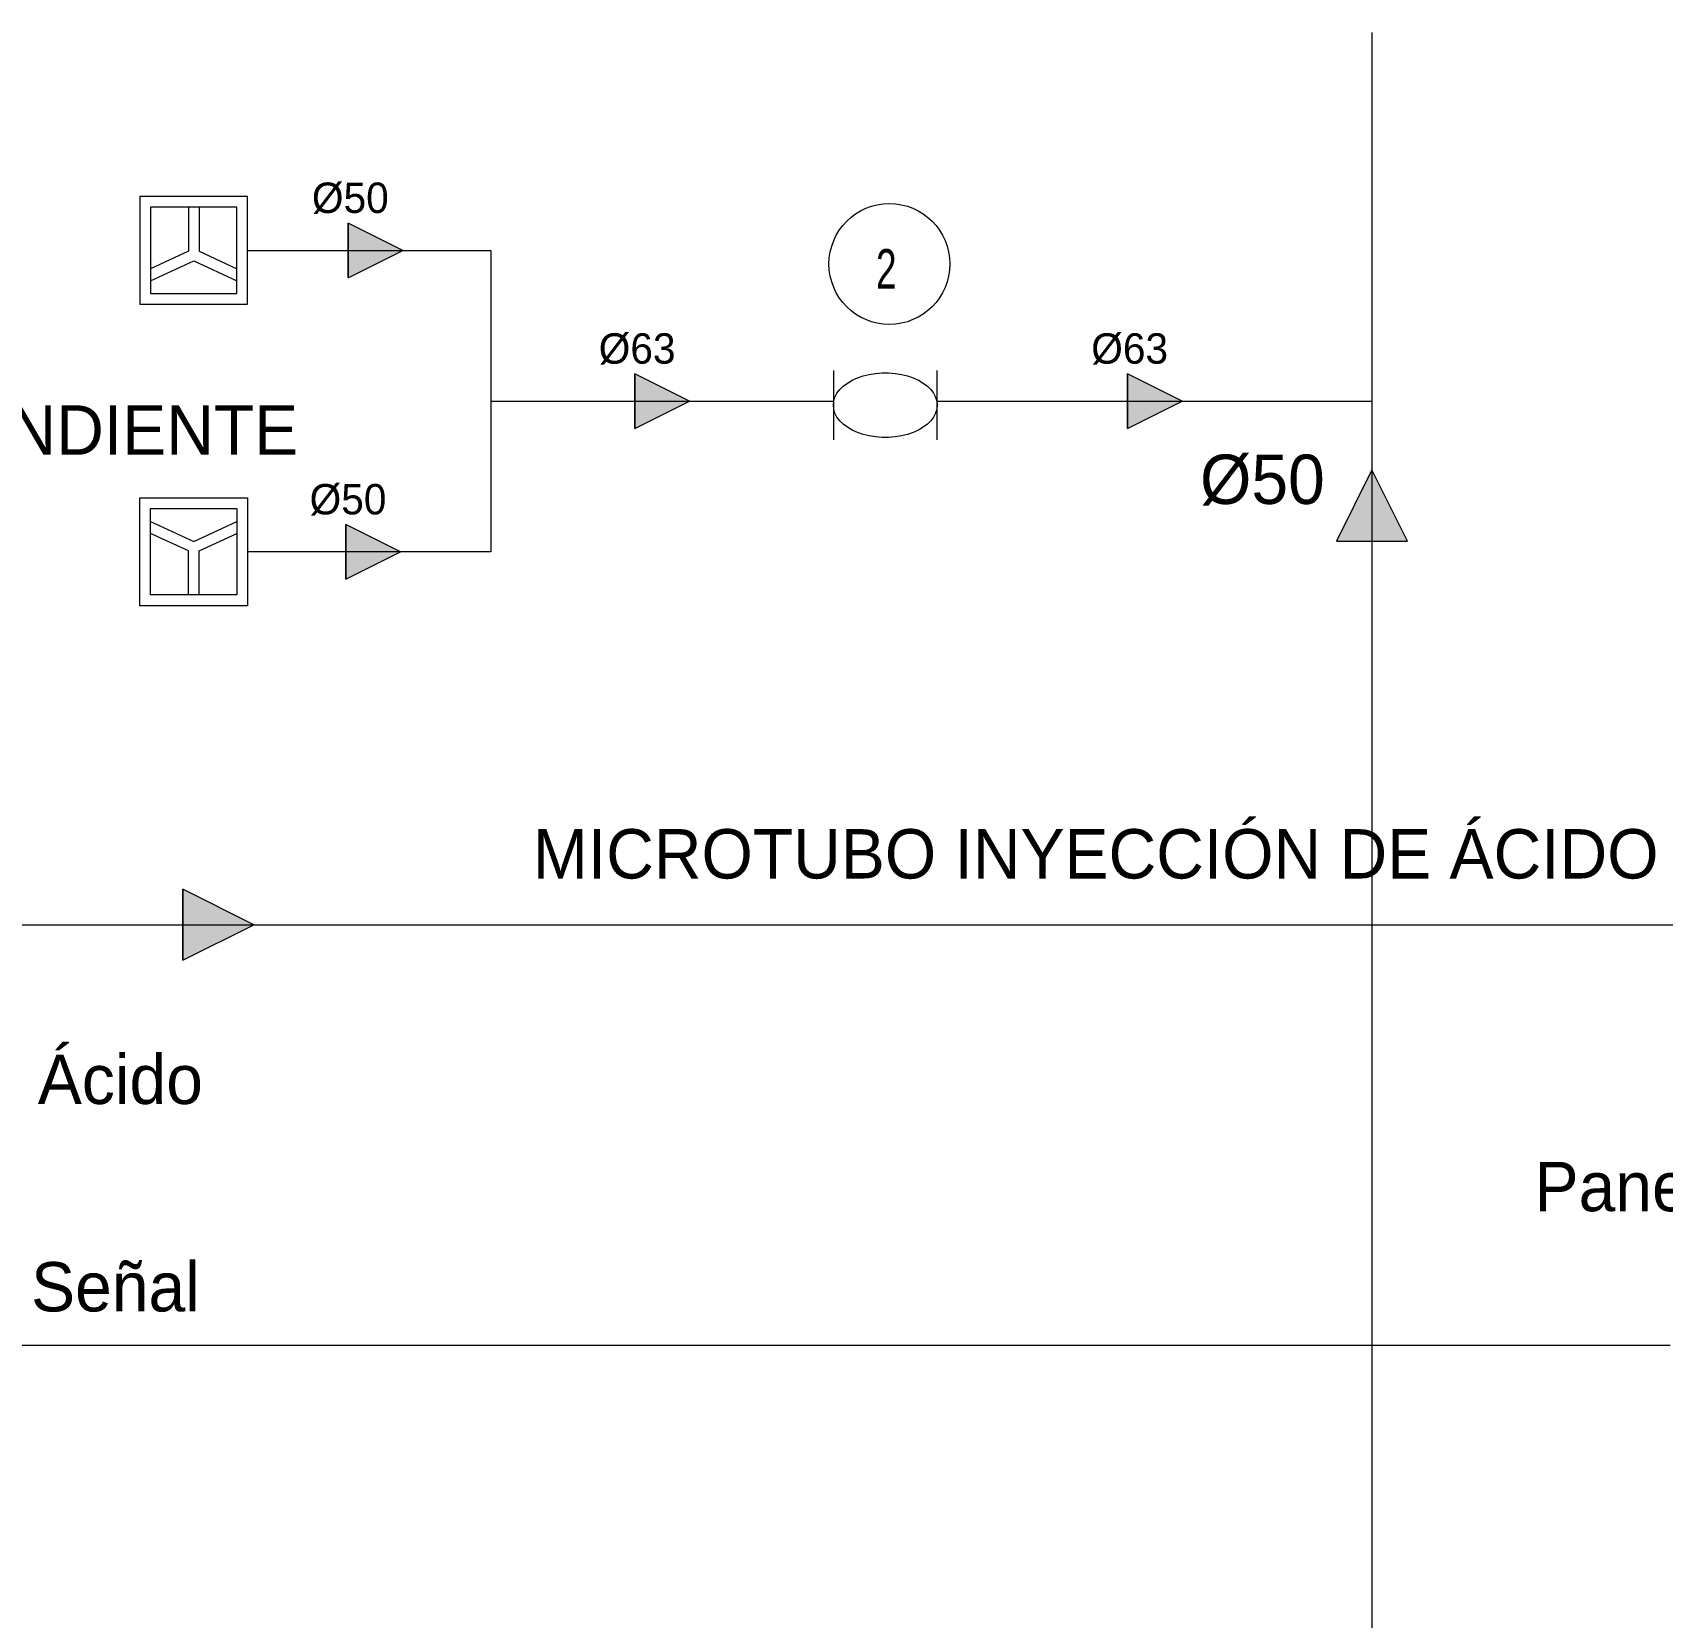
# Model space of a CAD drawing. Header units: millimetres. Extents: x 441156 to 441876, y 4514765 to 4515211.
# Drawn here: x 441285.438 to 441288.921, y 4514774.754 to 4514778.14 of the extents above; entities that cross this region are included whole.
import ezdxf

# ---------------------------------------------------------------- set-up
doc = ezdxf.new("R2010")
doc.units = ezdxf.units.MM
for name, color, linetype, lineweight, true_color in [('05 ESQUEMAS HIDRAULICOS nuevos_dwg _6_', 7, 'Continuous', 18, 0x767676), ('0DM_SUMIDERO', 7, 'Continuous', 9, 0xa55291), ('A-DETL', 7, 'Continuous', 50, 0x008000), ('I-FONTANERÍA', 6, 'Continuous', 13, 0xff00ff)]:
    doc.layers.add(name, color=color, linetype=linetype, lineweight=lineweight, true_color=true_color)
for name, color, linetype, lineweight in [('A-DETL-GENF', 7, 'Continuous', 9), ('A-DETL-THIN', 7, 'Continuous', 9), ('G-ANNO-TEXT', 7, 'Continuous', 9)]:
    doc.layers.add(name, color=color, linetype=linetype, lineweight=lineweight)
doc.styles.add('Franklin Gothic Book', font='FRABK.TTF', dxfattribs={"height": 0.225})
doc.styles.add('Franklin Gothic Book_2', font='FRABK.TTF', dxfattribs={"width": 0.7, "height": 0.18})
doc.styles.add('Franklin Gothic Book_6', font='FRABK.TTF', dxfattribs={"height": 0.13851})

# ---------------------------------------------------------------- blocks, each defined once
blk = doc.blocks.new('05 ESQUEMAS HIDRAULICOS nuevos_dwg_SUMIDERO-1107651-01_ARQ_HIDRAULICA PISCINA ADULTOS')
at = {"layer": '0DM_SUMIDERO', "flags": 128}
for points in [[(2565.7035, 1585.2248), (2565.212, 1585.2248), (2565.212, 1584.7333), (2565.7035, 1584.7333)], [(2565.6544, 1585.1757), (2565.2611, 1585.1757), (2565.2611, 1584.7823), (2565.6544, 1584.7823)]]:
    blk.add_lwpolyline(points, close=True, dxfattribs=at)
for points in [[(2565.4332, 1585.1757), (2565.4332, 1584.9748), (2565.2611, 1584.8949)], [(2565.4823, 1585.1757), (2565.4823, 1584.9748), (2565.6544, 1584.8949)], [(2565.2611, 1584.8408), (2565.4578, 1584.9321), (2565.6544, 1584.8408)]]:
    blk.add_lwpolyline(points, dxfattribs=at)
blk = doc.blocks.new('05 ESQUEMAS HIDRAULICOS nuevos_dwg_SUMIDERO-1107652-01_ARQ_HIDRAULICA PISCINA ADULTOS')
at = {"layer": '0DM_SUMIDERO', "flags": 128}
for points in [[(2565.7035, 1583.3595), (2565.212, 1583.3595), (2565.212, 1583.8509), (2565.7035, 1583.8509)], [(2565.6544, 1583.4085), (2565.2611, 1583.4085), (2565.2611, 1583.8019), (2565.6544, 1583.8019)]]:
    blk.add_lwpolyline(points, close=True, dxfattribs=at)
for points in [[(2565.2611, 1583.7434), (2565.4578, 1583.6521), (2565.6544, 1583.7434)], [(2565.4332, 1583.4085), (2565.4332, 1583.6094), (2565.2611, 1583.6893)], [(2565.4823, 1583.4085), (2565.4823, 1583.6094), (2565.6544, 1583.6893)]]:
    blk.add_lwpolyline(points, dxfattribs=at)
blk = doc.blocks.new('05 ESQUEMAS HIDRAULICOS nuevos_dwg_A$C0F61303F-1107653-01_ARQ_HIDRAULICA PISCINA ADULTOS')
at = {"layer": 'I-FONTANERÍA'}
for p, q in [((2568.3737, 1584.4316), (2568.3737, 1584.1157)), ((2568.8475, 1584.1157), (2568.8475, 1584.4316))]:
    blk.add_line(p, q, dxfattribs=at)
at = {"layer": 'I-FONTANERÍA', "flags": 128}
blk.add_lwpolyline([(2568.8475, 1584.2736), (2568.8456, 1584.2552), (2568.8401, 1584.237), (2568.8309, 1584.2194), (2568.8182, 1584.2026), (2568.8023, 1584.187), (2568.7833, 1584.1727), (2568.7616, 1584.1601), (2568.7375, 1584.1492), (2568.7115, 1584.1403), (2568.6838, 1584.1335), (2568.655, 1584.1288), (2568.6255, 1584.1265), (2568.5957, 1584.1265), (2568.5662, 1584.1288), (2568.5374, 1584.1335), (2568.5097, 1584.1403), (2568.4836, 1584.1492), (2568.4596, 1584.1601), (2568.4379, 1584.1727), (2568.4189, 1584.187), (2568.403, 1584.2026), (2568.3903, 1584.2194), (2568.3811, 1584.237), (2568.3755, 1584.2552), (2568.3737, 1584.2736), (2568.3755, 1584.2921), (2568.3811, 1584.3103), (2568.3903, 1584.3279), (2568.403, 1584.3446), (2568.4189, 1584.3603), (2568.4379, 1584.3745), (2568.4596, 1584.3872), (2568.4836, 1584.3981), (2568.5097, 1584.407), (2568.5374, 1584.4138), (2568.5662, 1584.4184), (2568.5957, 1584.4207), (2568.6255, 1584.4207), (2568.655, 1584.4184), (2568.6838, 1584.4138), (2568.7115, 1584.407), (2568.7375, 1584.3981), (2568.7616, 1584.3872), (2568.7833, 1584.3745), (2568.8023, 1584.3603), (2568.8182, 1584.3446), (2568.8309, 1584.3279), (2568.8401, 1584.3103), (2568.8456, 1584.2921)], close=True, dxfattribs=at)

msp = doc.modelspace()

# ---------------------------------------------------------------- hatches: boundary and pattern name
at = {"layer": 'A-DETL-GENF', "true_color": 0x0000ff}
for points in [[(441286.11204421, 4514777.73277029), (441286.11204421, 4514777.61590248), (441286.22891202, 4514777.67433638)], [(441286.72494838, 4514777.41077569), (441286.72494838, 4514777.29390788), (441286.84181619, 4514777.35234178)], [(441287.77747909, 4514777.41077569), (441287.77747909, 4514777.29390788), (441287.8943469, 4514777.35234178)], [(441288.30001424, 4514777.2052196), (441288.22407674, 4514777.0533446), (441288.37595174, 4514777.0533446)], [(441286.10709187, 4514777.08878109), (441286.10709187, 4514776.97191327), (441286.22395968, 4514777.03034718)]]:
    msp.add_hatch(color=5, dxfattribs=at).paths.add_polyline_path(points)
at = {"layer": 'A-DETL-GENF', "true_color": 0xff3f00}
msp.add_hatch(color=20, dxfattribs=at).paths.add_polyline_path([(441285.75846038, 4514776.30970499), (441285.75846038, 4514776.15782999), (441285.91033538, 4514776.23376749)])

# ---------------------------------------------------------------- linework, layer by layer
at = {"layer": 'A-DETL', "color": 7, "lineweight": 9}
for p, q in [((441288.29989192, 4514778.13958411, 0.0000002), (441288.29989192, 4514773.69205642, 0.0000002)), ((441285.89727806, 4514777.67433638, 0.0000002), (441286.41705117, 4514777.67433638, 0.0000002)), ((441286.41705117, 4514777.67433638, 0.0000002), (441286.41705117, 4514777.03034718, 0.0000002)), ((441286.41705117, 4514777.35234178, 0.0000002), (441287.14892036, 4514777.35234178, 0.0000002)), ((441287.37103755, 4514777.35234178, 0.0000002), (441288.29989192, 4514777.35234178, 0.0000002)), ((441286.41705117, 4514777.03034718, 0.0000002), (441285.89727806, 4514777.03034718, 0.0000002)), ((441288.93705243, 4514775.33493889, 0.0000002), (441284.64217044, 4514775.33493889, 0.0000002))]:
    msp.add_line(p, q, dxfattribs=at)
at = {"layer": 'A-DETL', "color": 5, "lineweight": 9, "true_color": 0x0000ff}
for p, q in [((441286.11204421, 4514777.61590248, 0.0000002), (441286.11204421, 4514777.73277029, 0.0000002)), ((441286.72494838, 4514777.29390788, 0.0000002), (441286.72494838, 4514777.41077569, 0.0000002)), ((441287.77747909, 4514777.29390788, 0.0000002), (441287.77747909, 4514777.41077569, 0.0000002)), ((441286.10709187, 4514776.97191327, 0.0000002), (441286.10709187, 4514777.08878109, 0.0000002))]:
    msp.add_line(p, q, dxfattribs=at)
at = {"layer": 'A-DETL', "color": 6, "lineweight": 9, "true_color": 0xff00ff}
for p, q in [((441285.75846038, 4514776.15782999, 0.0000002), (441285.75846038, 4514776.30970499, 0.0000002)), ((441284.52899858, 4514776.23376749, 0.0000002), (441291.90348227, 4514776.23376749, 0.0000002))]:
    msp.add_line(p, q, dxfattribs=at)
at = {"layer": 'A-DETL', "color": 7, "lineweight": 9}
msp.add_circle((441287.2687231, 4514777.64527419, 0.0000002), 0.12909375, dxfattribs=at)
at = {"layer": 'A-DETL-THIN'}
for p, q in [((441286.11204421, 4514777.73277029, 0.0000002), (441286.11204421, 4514777.61590248, 0.0000002)), ((441286.22891202, 4514777.67433638, 0.0000002), (441286.11204421, 4514777.73277029, 0.0000002)), ((441286.11204421, 4514777.61590248, 0.0000002), (441286.22891202, 4514777.67433638, 0.0000002)), ((441286.72494838, 4514777.41077569, 0.0000002), (441286.72494838, 4514777.29390788, 0.0000002)), ((441286.84181619, 4514777.35234178, 0.0000002), (441286.72494838, 4514777.41077569, 0.0000002)), ((441287.77747909, 4514777.41077569, 0.0000002), (441287.77747909, 4514777.29390788, 0.0000002)), ((441287.8943469, 4514777.35234178, 0.0000002), (441287.77747909, 4514777.41077569, 0.0000002)), ((441286.72494838, 4514777.29390788, 0.0000002), (441286.84181619, 4514777.35234178, 0.0000002)), ((441287.77747909, 4514777.29390788, 0.0000002), (441287.8943469, 4514777.35234178, 0.0000002)), ((441288.30001424, 4514777.2052196, 0.0000002), (441288.22407674, 4514777.0533446, 0.0000002)), ((441288.37595174, 4514777.0533446, 0.0000002), (441288.30001424, 4514777.2052196, 0.0000002)), ((441286.10709187, 4514777.08878109, 0.0000002), (441286.10709187, 4514776.97191327, 0.0000002)), ((441286.22395968, 4514777.03034718, 0.0000002), (441286.10709187, 4514777.08878109, 0.0000002)), ((441286.10709187, 4514776.97191327, 0.0000002), (441286.22395968, 4514777.03034718, 0.0000002)), ((441288.22407674, 4514777.0533446, 0.0000002), (441288.37595174, 4514777.0533446, 0.0000002)), ((441285.75846038, 4514776.30970499, 0.0000002), (441285.75846038, 4514776.15782999, 0.0000002)), ((441285.91033538, 4514776.23376749, 0.0000002), (441285.75846038, 4514776.30970499, 0.0000002)), ((441285.75846038, 4514776.15782999, 0.0000002), (441285.91033538, 4514776.23376749, 0.0000002))]:
    msp.add_line(p, q, dxfattribs=at)

# ---------------------------------------------------------------- block references
at = {"layer": '05 ESQUEMAS HIDRAULICOS nuevos_dwg _6_', "color": 215, "true_color": 0xa55291, "xscale": 0.46875, "yscale": 0.46875, "zscale": 0.46875}
for name in ['05 ESQUEMAS HIDRAULICOS nuevos_dwg_SUMIDERO-1107651-01_ARQ_HIDRAULICA PISCINA ADULTOS', '05 ESQUEMAS HIDRAULICOS nuevos_dwg_SUMIDERO-1107652-01_ARQ_HIDRAULICA PISCINA ADULTOS']:
    msp.add_blockref(name, (440083.22376736, 4514034.71541498, 0.0000002), dxfattribs=at)
at = {"layer": '05 ESQUEMAS HIDRAULICOS nuevos_dwg _6_', "color": 6, "lineweight": 13, "true_color": 0xff00ff, "xscale": 0.46875, "yscale": 0.46875, "zscale": 0.46875}
msp.add_blockref('05 ESQUEMAS HIDRAULICOS nuevos_dwg_A$C0F61303F-1107653-01_ARQ_HIDRAULICA PISCINA ADULTOS', (440083.22376736, 4514034.71541498, 0.0000002), dxfattribs=at)

# ---------------------------------------------------------------- texts
at = {"layer": 'G-ANNO-TEXT', "attachment_point": 1}
for s, insert, char_height, width, style in [('Ø50', (441286.03469027, 4514777.81923198, 0.0000002), 0.064926563, 0.2085640137, 'Franklin Gothic Book_6'), ('2', (441287.24009731, 4514777.67709044, 0.0000002), 0.084375, 0.0631328906, 'Franklin Gothic Book_2'), ('Ø63', (441286.64759444, 4514777.49723738, 0.0000002), 0.064926563, 0.2085640137, 'Franklin Gothic Book_6'), ('Ø63', (441287.70012515, 4514777.49723738, 0.0000002), 0.064926563, 0.2085640137, 'Franklin Gothic Book_6'), ('VACIADO INDEPENDIENTE', (441284.18726037, 4514777.34324779, 0.0000002), 0.10546875, 2.1758299805, 'Franklin Gothic Book'), ('Ø50', (441287.93260551, 4514777.23804892, 0.0000002), 0.10546875, 0.360759375, 'Franklin Gothic Book'), ('Ø50', (441286.02973792, 4514777.17524278, 0.0000002), 0.064926563, 0.2085640137, 'Franklin Gothic Book_6'), ('MICROTUBO INYECCIÓN DE ÁCIDO', (441286.50681907, 4514776.43789222, 0.0000002), 0.10546875, 2.8522538086, 'Franklin Gothic Book'), ('Bomba Dosif. Ácido', (441284.56317072, 4514775.95613184, 0.0000002), 0.10546875, 1.6234171875, 'Franklin Gothic Book'), ('Panel Control', (441288.64754085, 4514775.72708394, 0.0000002), 0.10546875, 1.1217361816, 'Franklin Gothic Book'), ('Señal', (441285.43445065, 4514775.51291358, 0.0000002), 0.10546875, 0.4734966797, 'Franklin Gothic Book')]:
    msp.add_mtext(s, dxfattribs=dict(at, insert=insert, char_height=char_height, width=width, style=style))

doc.saveas('drawing.dxf')
